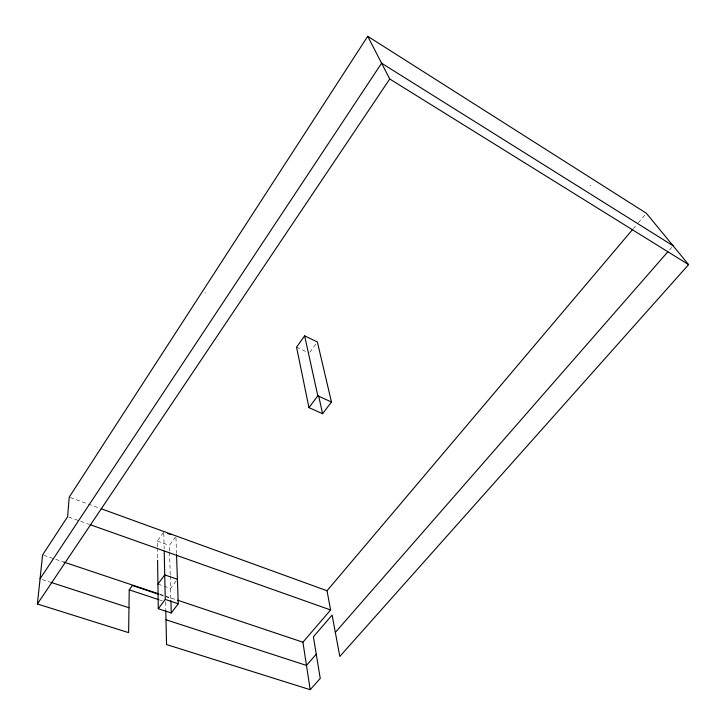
<?xml version="1.0" encoding="UTF-8"?>
<svg xmlns="http://www.w3.org/2000/svg" width="726" height="726" viewBox="0 0 726 726"><rect width="100%" height="100%" fill="white"/><g stroke="black" fill="none" stroke-linecap="round" stroke-linejoin="round"><path stroke-width="0.54" stroke-dasharray="3.63 2.72" d="M157.379 546.742L157.297 541.079L163.786 532.04M169.548 551.061L169.394 545.408L175.256 537.34M309.857 352.264L316.109 343.661M176.155 580.918L170.574 588.387L164.257 586.245M590.075 185.811L590.601 185.157M633.163 228.826L637.564 223.635M638.29 222.764L644.888 214.978M669.381 250.062L672.358 246.649M42.199 579.548L49.704 581.98M159.185 599.812L162.397 600.874M43.66 555.308L64.015 562.133M159.366 594.086L176.509 599.839M160.237 594.803L168.813 597.67M157.932 584.103L163.205 585.882M68.68 517.075L88.989 524.281M157.297 541.079L169.394 545.408M70.295 497.537L100.124 508.363M296.544 347.155L306.299 351.747M205.041 292.714L205.721 293.041M175.955 537.567L176.5 553.339M169.575 552.196L170.202 574.81M170.229 575.945L170.882 599.567M165.61 601.945L165.782 609.749M163.813 533.165L164.158 548.956M157.397 547.876L157.587 560.327"/><path stroke-width="1.09" d="M158.096 594.086L132.386 585.474L129.228 589.839L128.611 632.636L37.398 603.978L42.589 554.945L67.609 516.703L69.233 497.147L367.719 36.3L646.349 213.244L688.602 264.636L339.813 656.44L332.109 615.076L313.414 636.775L320.248 678.42L310.202 689.7L166.553 644.561L165.8 610.856M40.057 578.849L381.595 63.207L673.111 245.796M37.398 603.978L389.735 78.989L367.719 36.3M304.648 335.866L296.544 347.155L308.967 407.64L322.589 413.702L331.473 402.013L317.362 341.937L304.648 335.866L317.806 395.824L308.967 407.64M157.932 584.103L164.729 574.892L177.398 579.257M176.536 554.464L178.251 603.769L171.254 612.989L158.295 608.733L165.265 599.431L164.212 551.206M310.202 689.7L302.923 642.211L330.593 609.976L327.027 590.755L632.437 229.688M316.273 654.217L306.481 665.424L166 619.777M335.339 632.4L667.884 251.768M50.775 582.325L128.965 607.744M165.265 599.431L178.251 603.769M129.228 589.839L158.114 599.449M64.015 562.133L158.295 593.732M177.58 600.193L302.923 642.211M90.06 524.662L330.593 609.976M101.186 508.754L327.027 590.755M167.833 533.51L170.864 534.608M317.806 395.824L331.473 402.013M389.735 78.989L688.602 264.636M318.705 396.078L322.589 413.702M170.909 600.683L171.254 612.989M157.587 560.327L158.295 608.733"/></g></svg>
